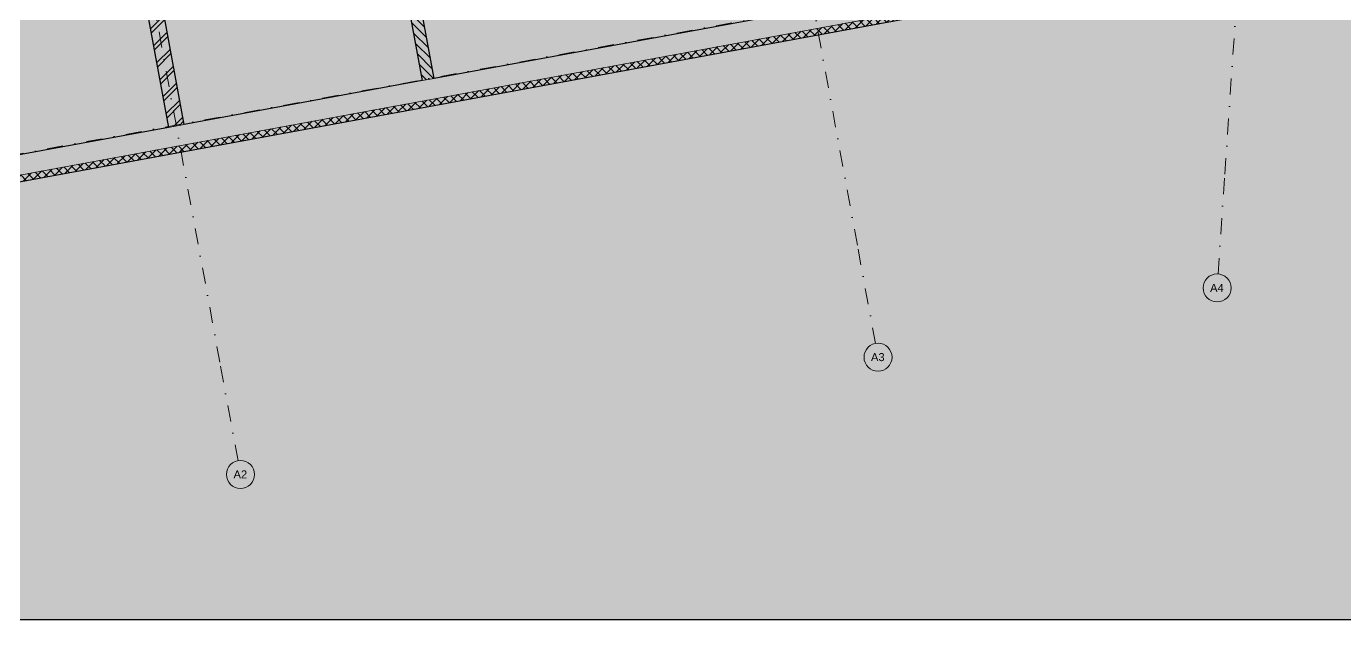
# Model space of a CAD drawing. Header units: millimetres. Extents: x -257414 to 61410, y -2356 to 77022.
# Drawn here: x -203379 to -186905, y -2356 to 5061 of the extents above; entities that cross this region are included whole.
import ezdxf

# ---------------------------------------------------------------- set-up
doc = ezdxf.new("R2010")
doc.units = ezdxf.units.MM
doc.linetypes.add('HA_DashDot_10mm-S3mm', pattern=[500, 200, -150, 0, -150])
for name, color, linetype, lineweight in [('-UNDERLAY_A-WALL-____-MCUT', 9, 'Continuous', 9), ('-UNDERLAY_A-WALL-____-PATT', 9, 'Continuous', 25), ('-UNDERLAY_I-WALL-____-MCUT', 9, 'Continuous', 25), ('-UNDERLAY_S-GRID-____-IDEN', 9, 'Continuous', 9), ('-UNDERLAY_S-GRID-____-OTLN', 9, 'Continuous', 5)]:
    doc.layers.add(name, color=color, linetype=linetype, lineweight=lineweight)
doc.styles.add('Arial_1', font='arial.ttf', dxfattribs={"height": 100})

# ---------------------------------------------------------------- blocks, each defined once
blk = doc.blocks.new('Grid - Radius 3_5mm-353793-1PP')
at = {"layer": '-UNDERLAY_S-GRID-____-IDEN'}
blk.add_circle((0, 0), 3.5, dxfattribs=at)
blk = doc.blocks.new('A$C4e1402a9')
at = {"layer": '-UNDERLAY_A-WALL-____-PATT', "lineweight": 5}
h = blk.add_hatch(dxfattribs=at)
h.set_pattern_fill('FP_3', color=256, style=0, pattern_type=2)
h.set_pattern_definition([(135, (39655.53, 4369.22), (-53.033, -53.033), [])])
h.paths.add_polyline_path([(50697, 6391), (50844, 6418), (50305, 9349), (50158, 9322), (50525, 7326)])
h.paths.add_polyline_path([(50013, 10109), (50160, 10136), (49943, 11316), (49796, 11289), (49977, 10305)])
h.paths.add_polyline_path([(49633, 12174), (49780, 12201), (49617, 13091), (49469, 13064), (49573, 12498)])
h = blk.add_hatch(dxfattribs=at)
h.set_pattern_fill('FP_1', color=256, style=0, pattern_type=2)
h.set_pattern_definition([(45, (39655.53, 4369.22), (-125.7236, 125.7236), []), (45, (39655.53, 4559.72), (-125.7236, 125.7236), [])])
h.paths.add_polyline_path([(47525, 5807), (47722, 5843), (46494, 12516), (46396, 12498), (46405, 12449), (46306, 12431), (47246, 7326)])
h = blk.add_hatch(dxfattribs=at)
h.set_pattern_fill('FP_2', color=256, style=0, pattern_type=2)
h.set_pattern_definition([(45, (39655.53, 4369.22), (0, 106.06602), [75, -75]), (135, (39655.53, 4425.29), (-106.06602, 7e-15), [75, -75])])
h.paths.add_polyline_path([(39447, 4066), (61035, 8039), (61052, 8297), (39402, 4312)])
h = blk.add_hatch(dxfattribs=at)
h.set_pattern_fill('FP_15', color=256, style=0, pattern_type=2)
h.set_pattern_definition([(45, (39655.53, 4369.22), (-53.033, 53.033), []), (135, (39655.53, 4369.22), (-53.033, -53.033), [])])
h.paths.add_polyline_path([(39383, 3973), (61029, 7957), (61035, 8039), (39368, 4052)])
at = {"layer": '-UNDERLAY_A-WALL-____-MCUT', "lineweight": 25}
blk.add_line((39383, 3973), (61110, 7972), dxfattribs=at)
at = {"layer": '-UNDERLAY_A-WALL-____-MCUT'}
for p, q in [((39447, 4066), (61035, 8039)), ((50697, 6391), (50844, 6418)), ((47525, 5807), (47722, 5843))]:
    blk.add_line(p, q, dxfattribs=at)
at = {"layer": '-UNDERLAY_I-WALL-____-MCUT'}
for p, q in [((46605, 10808), (47525, 5807)), ((47722, 5843), (47002, 9758)), ((50158, 9322), (50697, 6391)), ((50844, 6418), (50418, 8734)), ((55491, 7273), (50844, 6418)), ((50697, 6391), (47722, 5843)), ((47525, 5807), (44088, 5175))]:
    blk.add_line(p, q, dxfattribs=at)
at = {"layer": '-UNDERLAY_S-GRID-____-OTLN', "linetype": 'HA_DashDot_10mm-S3mm', "lineweight": 9}
for p, q in [((60726, 5221), (61886, 22302)), ((56134, 4336), (52979, 21481)), ((48167, 2870), (45012, 20015)), ((66371, 9285), (36872, 3857)), ((60642, 3974), (60726, 5221)), ((56360, 3106), (56134, 4336)), ((48394, 1640), (48167, 2870))]:
    blk.add_line(p, q, dxfattribs=at)
at = {"layer": '-UNDERLAY_S-GRID-____-IDEN'}
for p, xscale, yscale, zscale, rotation in [((60630, 3800), 49.99999999999998, 49.99999999999998, 49.99999999999998, 356.1171574003678), ((56392, 2934), 49.99999999999997, 49.99999999999997, 49.99999999999997, 10.4270886610821), ((48425, 1468), 49.99999999999997, 49.99999999999997, 49.99999999999997, 10.4270886610821)]:
    blk.add_blockref('Grid - Radius 3_5mm-353793-1PP', p, dxfattribs=dict(at, xscale=xscale, yscale=yscale, zscale=zscale, rotation=rotation))
at = {"layer": '-UNDERLAY_S-GRID-____-IDEN', "lineweight": 5, "char_height": 100, "width": 212.45, "attachment_point": 1, "style": 'Arial_1'}
for s, insert in [('A4', (60542, 3850)), ('A3', (56304, 2985)), ('A2', (48338, 1519))]:
    blk.add_mtext(s, dxfattribs=dict(at, insert=insert))

msp = doc.modelspace()

# ---------------------------------------------------------------- hatches: boundary and pattern name
h = msp.add_hatch(color=41)
h.dxf.hatch_style = 1
h.paths.add_polyline_path([(-257414, 39300), (-257414, -2356), (-178276, -2356), (-178276, 39300)])

# ---------------------------------------------------------------- next in the draw order: block references
at = {"color": 252}
msp.add_blockref('A$C4e1402a9', (-249128, -2009), dxfattribs=at)

# ---------------------------------------------------------------- next in the draw order: linework, layer by layer
at = {"color": 41}
msp.add_lwpolyline([(-257414, 39300), (-257414, -2356), (-178276, -2356), (-178276, 39300)], close=True, dxfattribs=at)

doc.saveas('drawing.dxf')
